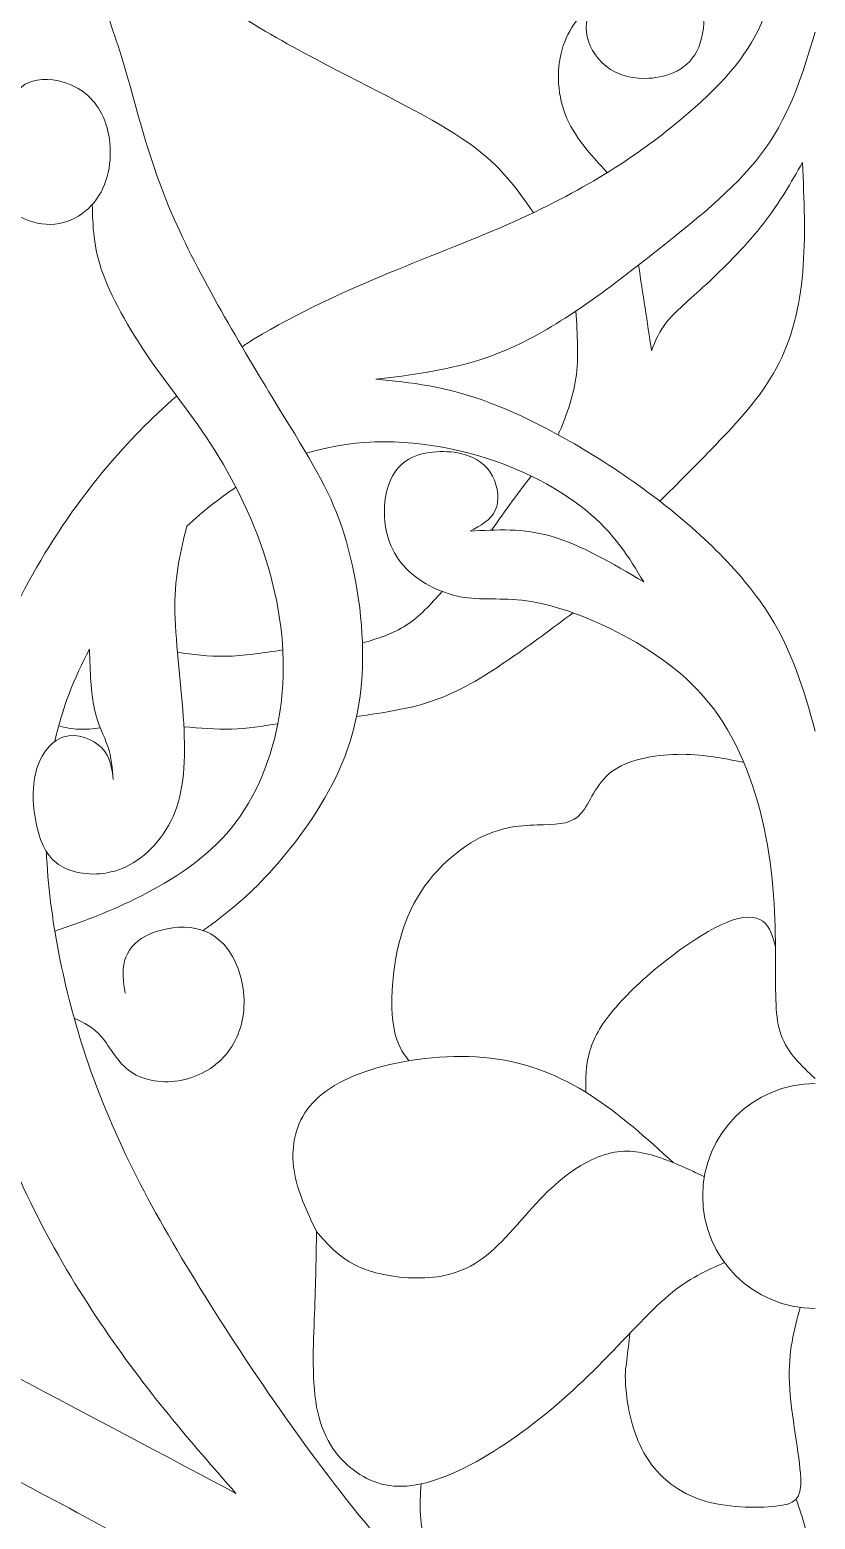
# Model space of a CAD drawing. Header units: millimetres. Extents: x -49.7 to 16.7, y -35.8 to 30.6.
# Drawn here: x -20.03 to -16.46, y -15.56 to -8.79 of the extents above; entities that cross this region are included whole.
import ezdxf

# ---------------------------------------------------------------- set-up
doc = ezdxf.new("R2010")
doc.units = ezdxf.units.MM
doc.header["$MEASUREMENT"] = 0
doc.layers.add('Layer 1', color=7, linetype='Continuous')

msp = doc.modelspace()

# ---------------------------------------------------------------- linework, layer by layer
at = {"layer": 'Layer 1', "lineweight": 9}
for points, knots in [([(4.9302, 18.8028), (-6.8815, 30.6145), (-26.0394, 30.6145), (-37.8511, 18.8028), (-37.8511, 18.8028), (-49.6628, 6.991), (-49.6628, -12.1668), (-37.8511, -23.9785), (-37.8511, -23.9785), (-26.0394, -35.7903), (-6.8815, -35.7903), (4.9302, -23.9785), (4.9302, -23.9785), (16.7419, -12.1668), (16.7419, 6.991), (4.9302, 18.8028)], [0, 0, 0, 0, 0.2, 0.2, 0.2, 0.2, 0.4, 0.4, 0.4, 0.4, 0.6, 0.6, 0.6, 0.6, 1, 1, 1, 1]), ([(-20.7683, -6.8958), (-20.6509, -7.0059), (-20.5335, -7.1161), (-20.3927, -7.3118), (-20.3927, -7.3118), (-20.2518, -7.5075), (-20.0875, -7.7887), (-19.9469, -8.0772), (-19.9469, -8.0772), (-19.8063, -8.3657), (-19.6895, -8.6614), (-19.611, -8.9152), (-19.611, -8.9152), (-19.5324, -9.1691), (-19.4923, -9.3809), (-19.3699, -9.6565), (-19.3699, -9.6565), (-19.2476, -9.9323), (-19.0431, -10.2719), (-18.8989, -10.5074), (-18.8989, -10.5074), (-18.7546, -10.743), (-18.6706, -10.8744), (-18.6104, -11.0515), (-18.6104, -11.0515), (-18.5501, -11.2286), (-18.5136, -11.4514), (-18.5154, -11.6504), (-18.5154, -11.6504), (-18.5172, -11.8495), (-18.5574, -12.0247), (-18.6378, -12.1909), (-18.6378, -12.1909), (-18.7181, -12.357), (-18.8386, -12.5141), (-18.939, -12.6236), (-18.939, -12.6236), (-19.0394, -12.7332), (-19.1198, -12.7952), (-19.2001, -12.8573)], [0, 0, 0, 0, 0.090909, 0.090909, 0.090909, 0.090909, 0.181818, 0.181818, 0.181818, 0.181818, 0.272727, 0.272727, 0.272727, 0.272727, 0.363636, 0.363636, 0.363636, 0.363636, 0.454545, 0.454545, 0.454545, 0.454545, 0.545455, 0.545455, 0.545455, 0.545455, 0.636364, 0.636364, 0.636364, 0.636364, 0.727273, 0.727273, 0.727273, 0.727273, 0.818182, 0.818182, 0.818182, 0.818182, 1, 1, 1, 1]), ([(-20.9186, -7.046), (-20.9119, -7.1636), (-20.9052, -7.2813), (-20.8628, -7.4421), (-20.8628, -7.4421), (-20.8203, -7.6028), (-20.742, -7.8068), (-20.6437, -7.9906), (-20.6437, -7.9906), (-20.5454, -8.1745), (-20.427, -8.3384), (-20.3578, -8.4958), (-20.3578, -8.4958), (-20.2887, -8.6533), (-20.2686, -8.8044), (-20.2677, -8.9737), (-20.2677, -8.9737), (-20.2668, -9.143), (-20.285, -9.3306), (-20.2331, -9.4626), (-20.2331, -9.4626), (-20.1813, -9.5946), (-20.0593, -9.671), (-19.9519, -9.6774), (-19.9519, -9.6774), (-19.8444, -9.6838), (-19.7516, -9.62), (-19.7034, -9.5308), (-19.7034, -9.5308), (-19.6551, -9.4416), (-19.6514, -9.3269), (-19.676, -9.2387), (-19.676, -9.2387), (-19.7006, -9.1504), (-19.7534, -9.0884), (-19.8189, -9.0539), (-19.8189, -9.0539), (-19.8845, -9.0193), (-19.9628, -9.012), (-20.0137, -9.0265), (-20.0137, -9.0265), (-20.0647, -9.0411), (-20.0884, -9.0775), (-20.1121, -9.1139), (-20.1121, -9.1139), (-20.1175, -8.9938), (-20.123, -8.8736), (-20.1539, -8.7243), (-20.1539, -8.7243), (-20.1849, -8.575), (-20.2413, -8.3966), (-20.2978, -8.2182)], [0, 0, 0, 0, 0.071429, 0.071429, 0.071429, 0.071429, 0.142857, 0.142857, 0.142857, 0.142857, 0.214286, 0.214286, 0.214286, 0.214286, 0.285714, 0.285714, 0.285714, 0.285714, 0.357143, 0.357143, 0.357143, 0.357143, 0.428571, 0.428571, 0.428571, 0.428571, 0.5, 0.5, 0.5, 0.5, 0.571429, 0.571429, 0.571429, 0.571429, 0.642857, 0.642857, 0.642857, 0.642857, 0.714286, 0.714286, 0.714286, 0.714286, 0.785714, 0.785714, 0.785714, 0.785714, 0.857143, 0.857143, 0.857143, 0.857143, 1, 1, 1, 1]), ([(-17.4046, -9.4423), (-17.4806, -9.3602), (-17.5565, -9.278), (-17.5953, -9.1778), (-17.5953, -9.1778), (-17.6342, -9.0775), (-17.6361, -8.9592), (-17.6042, -8.8654), (-17.6042, -8.8654), (-17.5723, -8.7717), (-17.5068, -8.7024), (-17.4413, -8.6333), (-17.4413, -8.6333), (-17.4704, -8.6806), (-17.4995, -8.728), (-17.5004, -8.7826), (-17.5004, -8.7826), (-17.5013, -8.8372), (-17.474, -8.8991), (-17.4276, -8.9437), (-17.4276, -8.9437), (-17.3812, -8.9883), (-17.3156, -9.0156), (-17.2319, -9.0147), (-17.2319, -9.0147), (-17.1482, -9.0138), (-17.0462, -8.9847), (-16.9979, -8.8909), (-16.9979, -8.8909), (-16.9497, -8.7971), (-16.9551, -8.6388), (-16.9979, -8.525), (-16.9979, -8.525), (-17.0407, -8.4112), (-17.1209, -8.342), (-17.2273, -8.3065), (-17.2273, -8.3065), (-17.3338, -8.271), (-17.4667, -8.2692), (-17.5623, -8.3065), (-17.5623, -8.3065), (-17.6579, -8.3438), (-17.7162, -8.4203), (-17.7298, -8.4913), (-17.7298, -8.4913), (-17.7435, -8.5623), (-17.7125, -8.6278), (-17.6816, -8.6934), (-17.6816, -8.6934), (-17.7726, -8.6114), (-17.8637, -8.5295), (-18.0266, -8.4604), (-18.0266, -8.4604), (-18.1895, -8.3911), (-18.4244, -8.3347), (-18.6401, -8.2419), (-18.6401, -8.2419), (-18.8558, -8.149), (-19.0525, -8.0197), (-19.2045, -7.9014), (-19.2045, -7.9014), (-19.3565, -7.7831), (-19.4639, -7.6757), (-19.5331, -7.5683), (-19.5331, -7.5683), (-19.6023, -7.4609), (-19.6333, -7.3534), (-19.6642, -7.246), (-19.6642, -7.246), (-19.706, -7.4372), (-19.748, -7.6283), (-19.7252, -7.835), (-19.7252, -7.835), (-19.7024, -8.0416), (-19.615, -8.2637), (-19.4257, -8.4567), (-19.4257, -8.4567), (-19.2364, -8.6497), (-18.945, -8.8135), (-18.6829, -8.951), (-18.6829, -8.951), (-18.4207, -9.0884), (-18.1877, -9.1995), (-18.0354, -9.3073), (-18.0354, -9.3073), (-17.8831, -9.4152), (-17.8116, -9.5199), (-17.7401, -9.6245)], [0, 0, 0, 0, 0.043478, 0.043478, 0.043478, 0.043478, 0.086957, 0.086957, 0.086957, 0.086957, 0.130435, 0.130435, 0.130435, 0.130435, 0.173913, 0.173913, 0.173913, 0.173913, 0.217391, 0.217391, 0.217391, 0.217391, 0.26087, 0.26087, 0.26087, 0.26087, 0.304348, 0.304348, 0.304348, 0.304348, 0.347826, 0.347826, 0.347826, 0.347826, 0.391304, 0.391304, 0.391304, 0.391304, 0.434783, 0.434783, 0.434783, 0.434783, 0.478261, 0.478261, 0.478261, 0.478261, 0.521739, 0.521739, 0.521739, 0.521739, 0.565217, 0.565217, 0.565217, 0.565217, 0.608696, 0.608696, 0.608696, 0.608696, 0.652174, 0.652174, 0.652174, 0.652174, 0.695652, 0.695652, 0.695652, 0.695652, 0.73913, 0.73913, 0.73913, 0.73913, 0.782609, 0.782609, 0.782609, 0.782609, 0.826087, 0.826087, 0.826087, 0.826087, 0.869565, 0.869565, 0.869565, 0.869565, 0.913043, 0.913043, 0.913043, 0.913043, 1, 1, 1, 1]), ([(-16.6333, -8.3457), (-16.6417, -8.4984), (-16.6501, -8.6511), (-16.7201, -8.7969), (-16.7201, -8.7969), (-16.79, -8.9426), (-16.9214, -9.0814), (-17.1022, -9.2275), (-17.1022, -9.2275), (-17.283, -9.3735), (-17.513, -9.5269), (-17.8581, -9.6785), (-17.8581, -9.6785), (-18.2032, -9.83), (-18.6633, -9.9797), (-19.0431, -10.2207), (-19.0431, -10.2207), (-19.0499, -10.2251), (-19.0568, -10.2295), (-19.0635, -10.2339)], [0, 0, 0, 0, 0.166667, 0.166667, 0.166667, 0.166667, 0.333333, 0.333333, 0.333333, 0.333333, 0.5, 0.5, 0.5, 0.5, 0.666667, 0.666667, 0.666667, 0.666667, 1, 1, 1, 1]), ([(-16.4605, -11.9805), (-16.5119, -11.7944), (-16.5633, -11.6083), (-16.6894, -11.4203), (-16.6894, -11.4203), (-16.8155, -11.2323), (-17.0164, -11.0424), (-17.2446, -10.8763), (-17.2446, -10.8763), (-17.4728, -10.7101), (-17.7285, -10.5677), (-17.9348, -10.4892), (-17.9348, -10.4892), (-18.1411, -10.4106), (-18.2981, -10.396), (-18.4552, -10.3814), (-18.4552, -10.3814), (-18.247, -10.3559), (-18.0389, -10.3303), (-17.8216, -10.2299), (-17.8216, -10.2299), (-17.6043, -10.1295), (-17.3779, -9.9542), (-17.1771, -9.7953), (-17.1771, -9.7953), (-16.9762, -9.6365), (-16.8009, -9.4941), (-16.6858, -9.3317), (-16.6858, -9.3317), (-16.5706, -9.1693), (-16.5155, -8.987), (-16.4605, -8.8047)], [0, 0, 0, 0, 0.111111, 0.111111, 0.111111, 0.111111, 0.222222, 0.222222, 0.222222, 0.222222, 0.333333, 0.333333, 0.333333, 0.333333, 0.444444, 0.444444, 0.444444, 0.444444, 0.555556, 0.555556, 0.555556, 0.555556, 0.666667, 0.666667, 0.666667, 0.666667, 0.777778, 0.777778, 0.777778, 0.777778, 1, 1, 1, 1]), ([(-17.1662, -10.9351), (-17.0863, -10.8558), (-17.0064, -10.7764), (-16.9121, -10.6786), (-16.9121, -10.6786), (-16.8178, -10.5807), (-16.709, -10.4642), (-16.6373, -10.3322), (-16.6373, -10.3322), (-16.5656, -10.2002), (-16.5308, -10.0526), (-16.5171, -9.8939), (-16.5171, -9.8939), (-16.5034, -9.7353), (-16.5107, -9.5657), (-16.518, -9.3961), (-16.518, -9.3961), (-16.5701, -9.4877), (-16.6222, -9.5795), (-16.6949, -9.673), (-16.6949, -9.673), (-16.7675, -9.7665), (-16.8608, -9.8619), (-16.9407, -9.9365), (-16.9407, -9.9365), (-17.0207, -10.0113), (-17.0874, -10.0654), (-17.129, -10.1144), (-17.129, -10.1144), (-17.1706, -10.1635), (-17.187, -10.2075), (-17.2035, -10.2515), (-17.2035, -10.2515), (-17.2232, -10.1219), (-17.243, -9.9923), (-17.2627, -9.8627)], [0, 0, 0, 0, 0.1, 0.1, 0.1, 0.1, 0.2, 0.2, 0.2, 0.2, 0.3, 0.3, 0.3, 0.3, 0.4, 0.4, 0.4, 0.4, 0.5, 0.5, 0.5, 0.5, 0.6, 0.6, 0.6, 0.6, 0.7, 0.7, 0.7, 0.7, 0.8, 0.8, 0.8, 0.8, 1, 1, 1, 1]), ([(-19.7429, -9.5873), (-19.7409, -9.6837), (-19.7389, -9.7802), (-19.6941, -9.9034), (-19.6941, -9.9034), (-19.6493, -10.0266), (-19.5617, -10.1766), (-19.4613, -10.3192), (-19.4613, -10.3192), (-19.3608, -10.4618), (-19.2476, -10.5969), (-19.1472, -10.7685), (-19.1472, -10.7685), (-19.0468, -10.9402), (-18.9591, -11.1483), (-18.9135, -11.3528), (-18.9135, -11.3528), (-18.8678, -11.5573), (-18.8642, -11.7581), (-18.9007, -11.9462), (-18.9007, -11.9462), (-18.9372, -12.1343), (-19.0139, -12.3096), (-19.1326, -12.4447), (-19.1326, -12.4447), (-19.2512, -12.5798), (-19.4119, -12.6747), (-19.549, -12.7421), (-19.549, -12.7421), (-19.6861, -12.8094), (-19.7996, -12.8491), (-19.913, -12.8888)], [0, 0, 0, 0, 0.111111, 0.111111, 0.111111, 0.111111, 0.222222, 0.222222, 0.222222, 0.222222, 0.333333, 0.333333, 0.333333, 0.333333, 0.444444, 0.444444, 0.444444, 0.444444, 0.555556, 0.555556, 0.555556, 0.555556, 0.666667, 0.666667, 0.666667, 0.666667, 0.777778, 0.777778, 0.777778, 0.777778, 1, 1, 1, 1]), ([(-17.6271, -10.6337), (-17.5938, -10.5522), (-17.5604, -10.4706), (-17.547, -10.3769), (-17.547, -10.3769), (-17.5337, -10.2832), (-17.5404, -10.1773), (-17.547, -10.0715)], [0, 0, 0, 0, 0.333333, 0.333333, 0.333333, 0.333333, 1, 1, 1, 1]), ([(-19.36, -10.4575), (-19.5932, -10.6602), (-19.7863, -10.8965), (-19.9378, -11.1391), (-19.9378, -11.1391), (-20.1532, -11.4843), (-20.2847, -11.8421), (-20.3358, -12.2548), (-20.3358, -12.2548), (-20.387, -12.6674), (-20.3577, -13.1349), (-20.2391, -13.5585), (-20.2391, -13.5585), (-20.1204, -13.9821), (-19.9122, -14.3618), (-19.7059, -14.6686), (-19.7059, -14.6686), (-19.4996, -14.9753), (-19.2951, -15.209), (-19.0906, -15.4428), (-19.0906, -15.4428), (-19.6529, -15.1433), (-20.2153, -14.8439), (-20.9256, -14.4751), (-20.9256, -14.4751), (-21.6358, -14.1062), (-22.494, -13.668), (-23.1075, -13.312), (-23.1075, -13.312), (-23.721, -12.9559), (-24.0898, -12.682), (-24.3619, -12.4356), (-24.3619, -12.4356), (-24.4985, -12.3118), (-24.6107, -12.1949), (-24.6982, -12.0855)], [0, 0, 0, 0, 0.1, 0.1, 0.1, 0.1, 0.2, 0.2, 0.2, 0.2, 0.3, 0.3, 0.3, 0.3, 0.4, 0.4, 0.4, 0.4, 0.5, 0.5, 0.5, 0.5, 0.6, 0.6, 0.6, 0.6, 0.7, 0.7, 0.7, 0.7, 0.8, 0.8, 0.8, 0.8, 1, 1, 1, 1]), ([(-18.7712, -10.7175), (-18.5325, -10.644), (-18.2916, -10.6563), (-18.0827, -10.7046), (-18.0827, -10.7046), (-17.838, -10.7612), (-17.6372, -10.8671), (-17.5039, -10.9748), (-17.5039, -10.9748), (-17.3706, -11.0826), (-17.3049, -11.1921), (-17.2391, -11.3017), (-17.2391, -11.3017), (-17.3816, -11.2177), (-17.524, -11.1337), (-17.6554, -11.0954), (-17.6554, -11.0954), (-17.7869, -11.057), (-17.9074, -11.0643), (-18.0279, -11.0716), (-18.0279, -11.0716), (-17.9804, -11.046), (-17.933, -11.0205), (-17.9129, -10.9767), (-17.9129, -10.9767), (-17.8928, -10.9329), (-17.9001, -10.8708), (-17.9258, -10.8213), (-17.9258, -10.8213), (-17.9515, -10.7718), (-17.9957, -10.7348), (-18.0705, -10.7184), (-18.0705, -10.7184), (-18.1454, -10.7019), (-18.251, -10.706), (-18.3184, -10.7519), (-18.3184, -10.7519), (-18.3858, -10.7977), (-18.415, -10.8854), (-18.4168, -10.9748), (-18.4168, -10.9748), (-18.4187, -11.0643), (-18.3931, -11.1556), (-18.3304, -11.2272), (-18.3304, -11.2272), (-18.2676, -11.2988), (-18.1678, -11.3506), (-18.0729, -11.3689), (-18.0729, -11.3689), (-17.9779, -11.3871), (-17.8878, -11.3718), (-17.7716, -11.3879), (-17.7716, -11.3879), (-17.6554, -11.4039), (-17.513, -11.4514), (-17.3597, -11.5299), (-17.3597, -11.5299), (-17.2063, -11.6084), (-17.0419, -11.718), (-16.9214, -11.8787), (-16.9214, -11.8787), (-16.8009, -12.0393), (-16.7243, -12.2511), (-16.6841, -12.4593), (-16.6841, -12.4593), (-16.6439, -12.6674), (-16.6403, -12.8719), (-16.6403, -13.0253), (-16.6403, -13.0253), (-16.6403, -13.1787), (-16.6439, -13.2809), (-16.6146, -13.3613), (-16.6146, -13.3613), (-16.5852, -13.4416), (-16.5228, -13.4998), (-16.4605, -13.5582)], [0, 0, 0, 0, 0.05, 0.05, 0.05, 0.05, 0.1, 0.1, 0.1, 0.1, 0.15, 0.15, 0.15, 0.15, 0.2, 0.2, 0.2, 0.2, 0.25, 0.25, 0.25, 0.25, 0.3, 0.3, 0.3, 0.3, 0.35, 0.35, 0.35, 0.35, 0.4, 0.4, 0.4, 0.4, 0.45, 0.45, 0.45, 0.45, 0.5, 0.5, 0.5, 0.5, 0.55, 0.55, 0.55, 0.55, 0.6, 0.6, 0.6, 0.6, 0.65, 0.65, 0.65, 0.65, 0.7, 0.7, 0.7, 0.7, 0.75, 0.75, 0.75, 0.75, 0.8, 0.8, 0.8, 0.8, 0.85, 0.85, 0.85, 0.85, 0.9, 0.9, 0.9, 0.9, 1, 1, 1, 1]), ([(-17.93, -11.0666), (-17.898, -11.0214), (-17.8661, -10.9762), (-17.8362, -10.9352), (-17.8362, -10.9352), (-17.8063, -10.8943), (-17.7785, -10.8576), (-17.7506, -10.821)], [0, 0, 0, 0, 0.333333, 0.333333, 0.333333, 0.333333, 1, 1, 1, 1]), ([(-19.3139, -11.0482), (-19.3408, -11.1571), (-19.3677, -11.2661), (-19.3678, -11.4134), (-19.3678, -11.4134), (-19.3679, -11.5608), (-19.3413, -11.7465), (-19.3298, -11.9131), (-19.3298, -11.9131), (-19.3183, -12.0797), (-19.322, -12.2271), (-19.3674, -12.3455), (-19.3674, -12.3455), (-19.4129, -12.4638), (-19.5003, -12.553), (-19.5905, -12.5958), (-19.5905, -12.5958), (-19.6806, -12.6386), (-19.7734, -12.6349), (-19.8406, -12.6126), (-19.8406, -12.6126), (-19.9077, -12.5903), (-19.9491, -12.5494), (-19.9776, -12.4714), (-19.9776, -12.4714), (-20.006, -12.3934), (-20.0216, -12.2782), (-20.0038, -12.1864), (-20.0038, -12.1864), (-19.986, -12.0945), (-19.9348, -12.0257), (-19.8731, -12.006), (-19.8731, -12.006), (-19.8114, -11.9863), (-19.7392, -12.0157), (-19.6999, -12.0562), (-19.6999, -12.0562), (-19.6606, -12.0966), (-19.6542, -12.1483), (-19.6478, -12.1998), (-19.6478, -12.1998), (-19.652, -12.1491), (-19.6563, -12.0983), (-19.6726, -12.0491), (-19.6726, -12.0491), (-19.689, -12), (-19.7176, -11.9524), (-19.7334, -11.8792), (-19.7334, -11.8792), (-19.7493, -11.806), (-19.7525, -11.707), (-19.7556, -11.6081)], [0, 0, 0, 0, 0.071429, 0.071429, 0.071429, 0.071429, 0.142857, 0.142857, 0.142857, 0.142857, 0.214286, 0.214286, 0.214286, 0.214286, 0.285714, 0.285714, 0.285714, 0.285714, 0.357143, 0.357143, 0.357143, 0.357143, 0.428571, 0.428571, 0.428571, 0.428571, 0.5, 0.5, 0.5, 0.5, 0.571429, 0.571429, 0.571429, 0.571429, 0.642857, 0.642857, 0.642857, 0.642857, 0.714286, 0.714286, 0.714286, 0.714286, 0.785714, 0.785714, 0.785714, 0.785714, 0.857143, 0.857143, 0.857143, 0.857143, 1, 1, 1, 1]), ([(-18.5163, -11.5799), (-18.4471, -11.5589), (-18.3778, -11.5378), (-18.3174, -11.4988), (-18.3174, -11.4988), (-18.2571, -11.4597), (-18.2056, -11.4026), (-18.1542, -11.3454)], [0, 0, 0, 0, 0.333333, 0.333333, 0.333333, 0.333333, 1, 1, 1, 1]), ([(-18.5429, -11.9132), (-18.4181, -11.8957), (-18.2934, -11.8781), (-18.1764, -11.8348), (-18.1764, -11.8348), (-18.0594, -11.7914), (-17.9501, -11.7222), (-17.8488, -11.6525), (-17.8488, -11.6525), (-17.7473, -11.5828), (-17.6537, -11.5125), (-17.5601, -11.4423)], [0, 0, 0, 0, 0.25, 0.25, 0.25, 0.25, 0.5, 0.5, 0.5, 0.5, 1, 1, 1, 1]), ([(-19.3563, -11.6211), (-19.2867, -11.6313), (-19.2171, -11.6415), (-19.1374, -11.6397), (-19.1374, -11.6397), (-19.0576, -11.638), (-18.9678, -11.6243), (-18.8779, -11.6107)], [0, 0, 0, 0, 0.333333, 0.333333, 0.333333, 0.333333, 1, 1, 1, 1]), ([(-19.8956, -11.9563), (-19.8656, -11.9629), (-19.8356, -11.9696), (-19.804, -11.9711), (-19.804, -11.9711), (-19.7725, -11.9726), (-19.7395, -11.9689), (-19.7064, -11.9654)], [0, 0, 0, 0, 0.333333, 0.333333, 0.333333, 0.333333, 1, 1, 1, 1]), ([(-19.3269, -11.9596), (-19.2543, -11.966), (-19.1817, -11.9725), (-19.1107, -11.9703), (-19.1107, -11.9703), (-19.0396, -11.968), (-18.9701, -11.9571), (-18.9007, -11.9462)], [0, 0, 0, 0, 0.333333, 0.333333, 0.333333, 0.333333, 1, 1, 1, 1]), ([(-16.7847, -12.1216), (-16.8814, -12.1025), (-16.978, -12.0833), (-17.0861, -12.0852), (-17.0861, -12.0852), (-17.1943, -12.0871), (-17.3141, -12.11), (-17.3863, -12.1651), (-17.3863, -12.1651), (-17.4585, -12.2201), (-17.4832, -12.3072), (-17.5229, -12.353), (-17.5229, -12.353), (-17.5626, -12.3989), (-17.6175, -12.4035), (-17.6938, -12.4053), (-17.6938, -12.4053), (-17.7701, -12.4071), (-17.8679, -12.4062), (-17.9812, -12.4635), (-17.9812, -12.4635), (-18.0946, -12.5208), (-18.2235, -12.6363), (-18.297, -12.7917), (-18.297, -12.7917), (-18.3706, -12.9471), (-18.3889, -13.1424), (-18.3812, -13.2634), (-18.3812, -13.2634), (-18.3734, -13.3843), (-18.3396, -13.4309), (-18.3058, -13.4775)], [0, 0, 0, 0, 0.111111, 0.111111, 0.111111, 0.111111, 0.222222, 0.222222, 0.222222, 0.222222, 0.333333, 0.333333, 0.333333, 0.333333, 0.444444, 0.444444, 0.444444, 0.444444, 0.555556, 0.555556, 0.555556, 0.555556, 0.666667, 0.666667, 0.666667, 0.666667, 0.777778, 0.777778, 0.777778, 0.777778, 1, 1, 1, 1]), ([(-16.4605, -19.8025), (-16.4936, -19.6455), (-16.5267, -19.4889), (-16.5762, -19.341), (-16.5762, -19.341), (-16.6256, -19.1932), (-16.6914, -19.0544), (-16.7516, -18.9507), (-16.7516, -18.9507), (-16.8118, -18.847), (-16.8664, -18.7783), (-16.9211, -18.7097), (-16.9211, -18.7097), (-16.9055, -18.8243), (-16.89, -18.9389), (-16.8819, -19.0947), (-16.8819, -19.0947), (-16.8737, -19.2504), (-16.8729, -19.4473), (-16.9081, -19.6196), (-16.9081, -19.6196), (-16.9433, -19.792), (-17.0146, -19.9399), (-17.0858, -20.0878), (-17.0858, -20.0878), (-17.0285, -20.0262), (-16.9713, -19.9646), (-16.9049, -19.9363), (-16.9049, -19.9363), (-16.8385, -19.9079), (-16.763, -19.9128), (-16.6874, -19.9528), (-16.6874, -19.9528), (-16.6118, -19.9927), (-16.5361, -20.0677), (-16.5019, -20.1702), (-16.5019, -20.1702), (-16.4678, -20.2728), (-16.4751, -20.4032), (-16.5131, -20.4936), (-16.5131, -20.4936), (-16.5512, -20.5841), (-16.6201, -20.6348), (-16.7115, -20.6847), (-16.7115, -20.6847), (-16.8029, -20.7346), (-16.917, -20.7836), (-17.0434, -20.7918), (-17.0434, -20.7918), (-17.1698, -20.7999), (-17.3085, -20.767), (-17.398, -20.7141), (-17.398, -20.7141), (-17.4875, -20.6611), (-17.5276, -20.5881), (-17.5422, -20.4731), (-17.5422, -20.4731), (-17.5568, -20.358), (-17.5459, -20.201), (-17.5003, -20.0531), (-17.5003, -20.0531), (-17.4546, -19.9052), (-17.3743, -19.7664), (-17.3195, -19.593), (-17.3195, -19.593), (-17.2647, -19.4195), (-17.2355, -19.2114), (-17.23, -18.9649), (-17.23, -18.9649), (-17.2245, -18.7184), (-17.2428, -18.4336), (-17.2921, -18.1579), (-17.2921, -18.1579), (-17.3414, -17.8821), (-17.4217, -17.6156), (-17.6061, -17.3216), (-17.6061, -17.3216), (-17.7906, -17.0276), (-18.079, -16.7063), (-18.3529, -16.4634), (-18.3529, -16.4634), (-18.6268, -16.2206), (-18.8861, -16.0563), (-19.2019, -15.8719), (-19.2019, -15.8719), (-19.5178, -15.6874), (-19.8903, -15.4829), (-20.2646, -15.2894), (-20.2646, -15.2894), (-20.6389, -15.0959), (-21.015, -14.9133), (-21.5098, -14.6522), (-21.5098, -14.6522), (-22.0047, -14.3911), (-22.6182, -14.0515), (-23.1276, -13.7392), (-23.1276, -13.7392), (-23.637, -13.427), (-24.0423, -13.1422), (-24.3856, -12.8774), (-24.3856, -12.8774), (-24.7135, -12.6245), (-24.9848, -12.3899), (-25.1383, -12.1679)], [0, 0, 0, 0, 0.037037, 0.037037, 0.037037, 0.037037, 0.074074, 0.074074, 0.074074, 0.074074, 0.111111, 0.111111, 0.111111, 0.111111, 0.148148, 0.148148, 0.148148, 0.148148, 0.185185, 0.185185, 0.185185, 0.185185, 0.222222, 0.222222, 0.222222, 0.222222, 0.259259, 0.259259, 0.259259, 0.259259, 0.296296, 0.296296, 0.296296, 0.296296, 0.333333, 0.333333, 0.333333, 0.333333, 0.37037, 0.37037, 0.37037, 0.37037, 0.407407, 0.407407, 0.407407, 0.407407, 0.444444, 0.444444, 0.444444, 0.444444, 0.481481, 0.481481, 0.481481, 0.481481, 0.518519, 0.518519, 0.518519, 0.518519, 0.555556, 0.555556, 0.555556, 0.555556, 0.592593, 0.592593, 0.592593, 0.592593, 0.62963, 0.62963, 0.62963, 0.62963, 0.666667, 0.666667, 0.666667, 0.666667, 0.703704, 0.703704, 0.703704, 0.703704, 0.740741, 0.740741, 0.740741, 0.740741, 0.777778, 0.777778, 0.777778, 0.777778, 0.814815, 0.814815, 0.814815, 0.814815, 0.851852, 0.851852, 0.851852, 0.851852, 0.888889, 0.888889, 0.888889, 0.888889, 0.925926, 0.925926, 0.925926, 0.925926, 1, 1, 1, 1]), ([(-16.4605, -18.4654), (-16.5082, -18.2389), (-16.556, -18.0136), (-16.7058, -17.7251), (-16.7058, -17.7251), (-16.8557, -17.4366), (-17.1077, -17.0861), (-17.4089, -16.7501), (-17.4089, -16.7501), (-17.7102, -16.4141), (-18.0608, -16.0928), (-18.3821, -15.7203), (-18.3821, -15.7203), (-18.7035, -15.3478), (-18.9956, -14.9242), (-19.2311, -14.5463), (-19.2311, -14.5463), (-19.4667, -14.1683), (-19.6456, -13.836), (-19.7716, -13.458), (-19.7716, -13.458), (-19.872, -13.1568), (-19.9388, -12.8265), (-19.9516, -12.5265)], [0, 0, 0, 0, 0.142857, 0.142857, 0.142857, 0.142857, 0.285714, 0.285714, 0.285714, 0.285714, 0.428571, 0.428571, 0.428571, 0.428571, 0.571429, 0.571429, 0.571429, 0.571429, 0.714286, 0.714286, 0.714286, 0.714286, 1, 1, 1, 1]), ([(-16.6405, -12.961), (-16.6527, -12.9142), (-16.6649, -12.8674), (-16.6984, -12.8431), (-16.6984, -12.8431), (-16.7319, -12.8188), (-16.7867, -12.8169), (-16.8658, -12.8499), (-16.8658, -12.8499), (-16.9448, -12.8829), (-17.0481, -12.9508), (-17.1413, -13.0242), (-17.1413, -13.0242), (-17.2346, -13.0975), (-17.3177, -13.1764), (-17.3762, -13.2465), (-17.3762, -13.2465), (-17.4347, -13.3166), (-17.4685, -13.3781), (-17.4855, -13.4389), (-17.4855, -13.4389), (-17.5024, -13.4996), (-17.5026, -13.5598), (-17.5027, -13.6199)], [0, 0, 0, 0, 0.142857, 0.142857, 0.142857, 0.142857, 0.285714, 0.285714, 0.285714, 0.285714, 0.428571, 0.428571, 0.428571, 0.428571, 0.571429, 0.571429, 0.571429, 0.571429, 0.714286, 0.714286, 0.714286, 0.714286, 1, 1, 1, 1]), ([(-19.8251, -13.2836), (-19.782, -13.3035), (-19.7389, -13.3233), (-19.7005, -13.369), (-19.7005, -13.369), (-19.662, -13.4148), (-19.6282, -13.4863), (-19.5674, -13.528), (-19.5674, -13.528), (-19.5067, -13.5697), (-19.4189, -13.5816), (-19.3367, -13.5651), (-19.3367, -13.5651), (-19.2544, -13.5486), (-19.1776, -13.5037), (-19.1269, -13.4377), (-19.1269, -13.4377), (-19.0762, -13.3716), (-19.0515, -13.2846), (-19.0538, -13.1984), (-19.0538, -13.1984), (-19.0561, -13.1122), (-19.0853, -13.0269), (-19.1292, -12.9687), (-19.1292, -12.9687), (-19.173, -12.9105), (-19.2316, -12.8793), (-19.2992, -12.8719), (-19.2992, -12.8719), (-19.3668, -12.8646), (-19.4436, -12.8811), (-19.498, -12.9095), (-19.498, -12.9095), (-19.5523, -12.9379), (-19.5844, -12.9783), (-19.5967, -13.0237), (-19.5967, -13.0237), (-19.609, -13.0691), (-19.6017, -13.1195), (-19.5944, -13.1699)], [0, 0, 0, 0, 0.090909, 0.090909, 0.090909, 0.090909, 0.181818, 0.181818, 0.181818, 0.181818, 0.272727, 0.272727, 0.272727, 0.272727, 0.363636, 0.363636, 0.363636, 0.363636, 0.454545, 0.454545, 0.454545, 0.454545, 0.545455, 0.545455, 0.545455, 0.545455, 0.636364, 0.636364, 0.636364, 0.636364, 0.727273, 0.727273, 0.727273, 0.727273, 0.818182, 0.818182, 0.818182, 0.818182, 1, 1, 1, 1]), ([(-18.7248, -14.2534), (-18.7684, -14.1624), (-18.8122, -14.0714), (-18.8267, -13.9758), (-18.8267, -13.9758), (-18.8413, -13.8802), (-18.8267, -13.7801), (-18.7666, -13.6982), (-18.7666, -13.6982), (-18.7066, -13.6163), (-18.601, -13.5525), (-18.4508, -13.5097), (-18.4508, -13.5097), (-18.3006, -13.4669), (-18.1057, -13.4451), (-17.9346, -13.4651), (-17.9346, -13.4651), (-17.7635, -13.4851), (-17.616, -13.5471), (-17.4815, -13.6333), (-17.4815, -13.6333), (-17.3469, -13.7195), (-17.2252, -13.8301), (-17.1036, -13.9406)], [0, 0, 0, 0, 0.142857, 0.142857, 0.142857, 0.142857, 0.285714, 0.285714, 0.285714, 0.285714, 0.428571, 0.428571, 0.428571, 0.428571, 0.571429, 0.571429, 0.571429, 0.571429, 0.714286, 0.714286, 0.714286, 0.714286, 1, 1, 1, 1]), ([(-16.4605, -13.5805), (-16.7426, -13.5805), (-16.9714, -13.8092), (-16.9714, -14.0914), (-16.9714, -14.0914), (-16.9714, -14.3735), (-16.7426, -14.6023), (-16.4605, -14.6023)], [0, 0, 0, 0, 0.333333, 0.333333, 0.333333, 0.333333, 1, 1, 1, 1]), ([(-16.872, -14.3942), (-16.9525, -14.4292), (-17.033, -14.4642), (-17.1261, -14.5427), (-17.1261, -14.5427), (-17.2191, -14.6212), (-17.3248, -14.7432), (-17.4449, -14.8633), (-17.4449, -14.8633), (-17.565, -14.9835), (-17.6998, -15.1018), (-17.8409, -15.1992), (-17.8409, -15.1992), (-17.982, -15.2966), (-18.1294, -15.3731), (-18.2496, -15.3995), (-18.2496, -15.3995), (-18.3698, -15.4259), (-18.4626, -15.4022), (-18.5427, -15.3467), (-18.5427, -15.3467), (-18.6228, -15.2912), (-18.6902, -15.2038), (-18.7193, -15.0736), (-18.7193, -15.0736), (-18.7484, -14.9435), (-18.7393, -14.7705), (-18.7339, -14.6266), (-18.7339, -14.6266), (-18.7284, -14.4828), (-18.7266, -14.3681), (-18.7248, -14.2534), (-18.7248, -14.2534), (-18.6756, -14.3099), (-18.6265, -14.3663), (-18.5509, -14.4045), (-18.5509, -14.4045), (-18.4754, -14.4427), (-18.3734, -14.4628), (-18.2714, -14.4637), (-18.2714, -14.4637), (-18.1695, -14.4646), (-18.0675, -14.4464), (-17.971, -14.3754), (-17.971, -14.3754), (-17.8746, -14.3044), (-17.7835, -14.1806), (-17.6925, -14.0886), (-17.6925, -14.0886), (-17.6015, -13.9967), (-17.5104, -13.9366), (-17.4303, -13.9084), (-17.4303, -13.9084), (-17.3502, -13.8802), (-17.281, -13.8839), (-17.2051, -13.905), (-17.2051, -13.905), (-17.1292, -13.9262), (-17.0465, -13.9648), (-17.0052, -13.9842), (-17.0052, -13.9842), (-16.9639, -14.0035), (-16.9639, -14.0035), (-16.9639, -14.0035)], [0, 0, 0, 0, 0.058824, 0.058824, 0.058824, 0.058824, 0.117647, 0.117647, 0.117647, 0.117647, 0.176471, 0.176471, 0.176471, 0.176471, 0.235294, 0.235294, 0.235294, 0.235294, 0.294118, 0.294118, 0.294118, 0.294118, 0.352941, 0.352941, 0.352941, 0.352941, 0.411765, 0.411765, 0.411765, 0.411765, 0.470588, 0.470588, 0.470588, 0.470588, 0.529412, 0.529412, 0.529412, 0.529412, 0.588235, 0.588235, 0.588235, 0.588235, 0.647059, 0.647059, 0.647059, 0.647059, 0.705882, 0.705882, 0.705882, 0.705882, 0.764706, 0.764706, 0.764706, 0.764706, 0.823529, 0.823529, 0.823529, 0.823529, 0.882353, 0.882353, 0.882353, 0.882353, 1, 1, 1, 1]), ([(-16.5284, -14.5978), (-16.556, -14.6979), (-16.5836, -14.7979), (-16.5773, -14.9408), (-16.5773, -14.9408), (-16.571, -15.0836), (-16.5309, -15.2693), (-16.5264, -15.3713), (-16.5264, -15.3713), (-16.5218, -15.4732), (-16.5528, -15.4914), (-16.6393, -15.5005), (-16.6393, -15.5005), (-16.7258, -15.5096), (-16.8678, -15.5096), (-16.9825, -15.4705), (-16.9825, -15.4705), (-17.0972, -15.4314), (-17.1846, -15.3531), (-17.2383, -15.2575), (-17.2383, -15.2575), (-17.292, -15.1619), (-17.312, -15.049), (-17.3193, -14.9762), (-17.3193, -14.9762), (-17.3266, -14.9034), (-17.3211, -14.8706), (-17.3156, -14.8378)], [0, 0, 0, 0, 0.125, 0.125, 0.125, 0.125, 0.25, 0.25, 0.25, 0.25, 0.375, 0.375, 0.375, 0.375, 0.5, 0.5, 0.5, 0.5, 0.625, 0.625, 0.625, 0.625, 0.75, 0.75, 0.75, 0.75, 1, 1, 1, 1]), ([(-16.5462, -15.4679), (-16.5176, -15.5547), (-16.489, -15.6414), (-16.4835, -15.7239), (-16.4835, -15.7239), (-16.4779, -15.8064), (-16.4953, -15.8847), (-16.5377, -15.9566), (-16.5377, -15.9566), (-16.5801, -16.0285), (-16.6475, -16.0941), (-16.7804, -16.1122), (-16.7804, -16.1122), (-16.9133, -16.1305), (-17.1117, -16.1013), (-17.2737, -16.085), (-17.2737, -16.085), (-17.4358, -16.0686), (-17.5614, -16.0649), (-17.6679, -16.0622), (-17.6679, -16.0622), (-17.7744, -16.0595), (-17.8618, -16.0576), (-17.9592, -15.9939), (-17.9592, -15.9939), (-18.0566, -15.9302), (-18.1641, -15.8046), (-18.2141, -15.6952), (-18.2141, -15.6952), (-18.2642, -15.5858), (-18.2569, -15.4926), (-18.2496, -15.3995)], [0, 0, 0, 0, 0.111111, 0.111111, 0.111111, 0.111111, 0.222222, 0.222222, 0.222222, 0.222222, 0.333333, 0.333333, 0.333333, 0.333333, 0.444444, 0.444444, 0.444444, 0.444444, 0.555556, 0.555556, 0.555556, 0.555556, 0.666667, 0.666667, 0.666667, 0.666667, 0.777778, 0.777778, 0.777778, 0.777778, 1, 1, 1, 1])]:
    msp.add_open_spline(points, degree=3, knots=knots, dxfattribs=at)
for points in [[(-19.3139, -11.0482), (-19.2428, -10.9829), (-19.1677, -10.9231), (-19.0905, -10.872)], [(-19.9128, -12.0264), (-19.8797, -11.8763), (-19.8267, -11.739), (-19.7556, -11.6081)], [(-19.2001, -12.8573), (-19.2134, -12.8667), (-19.2266, -12.8761), (-19.2398, -12.8854)], [(-17.3156, -14.8378), (-17.3111, -14.7971), (-17.3066, -14.7562), (-17.3021, -14.7155)]]:
    msp.add_open_spline(points, degree=3, dxfattribs=at)

doc.saveas('drawing.dxf')
